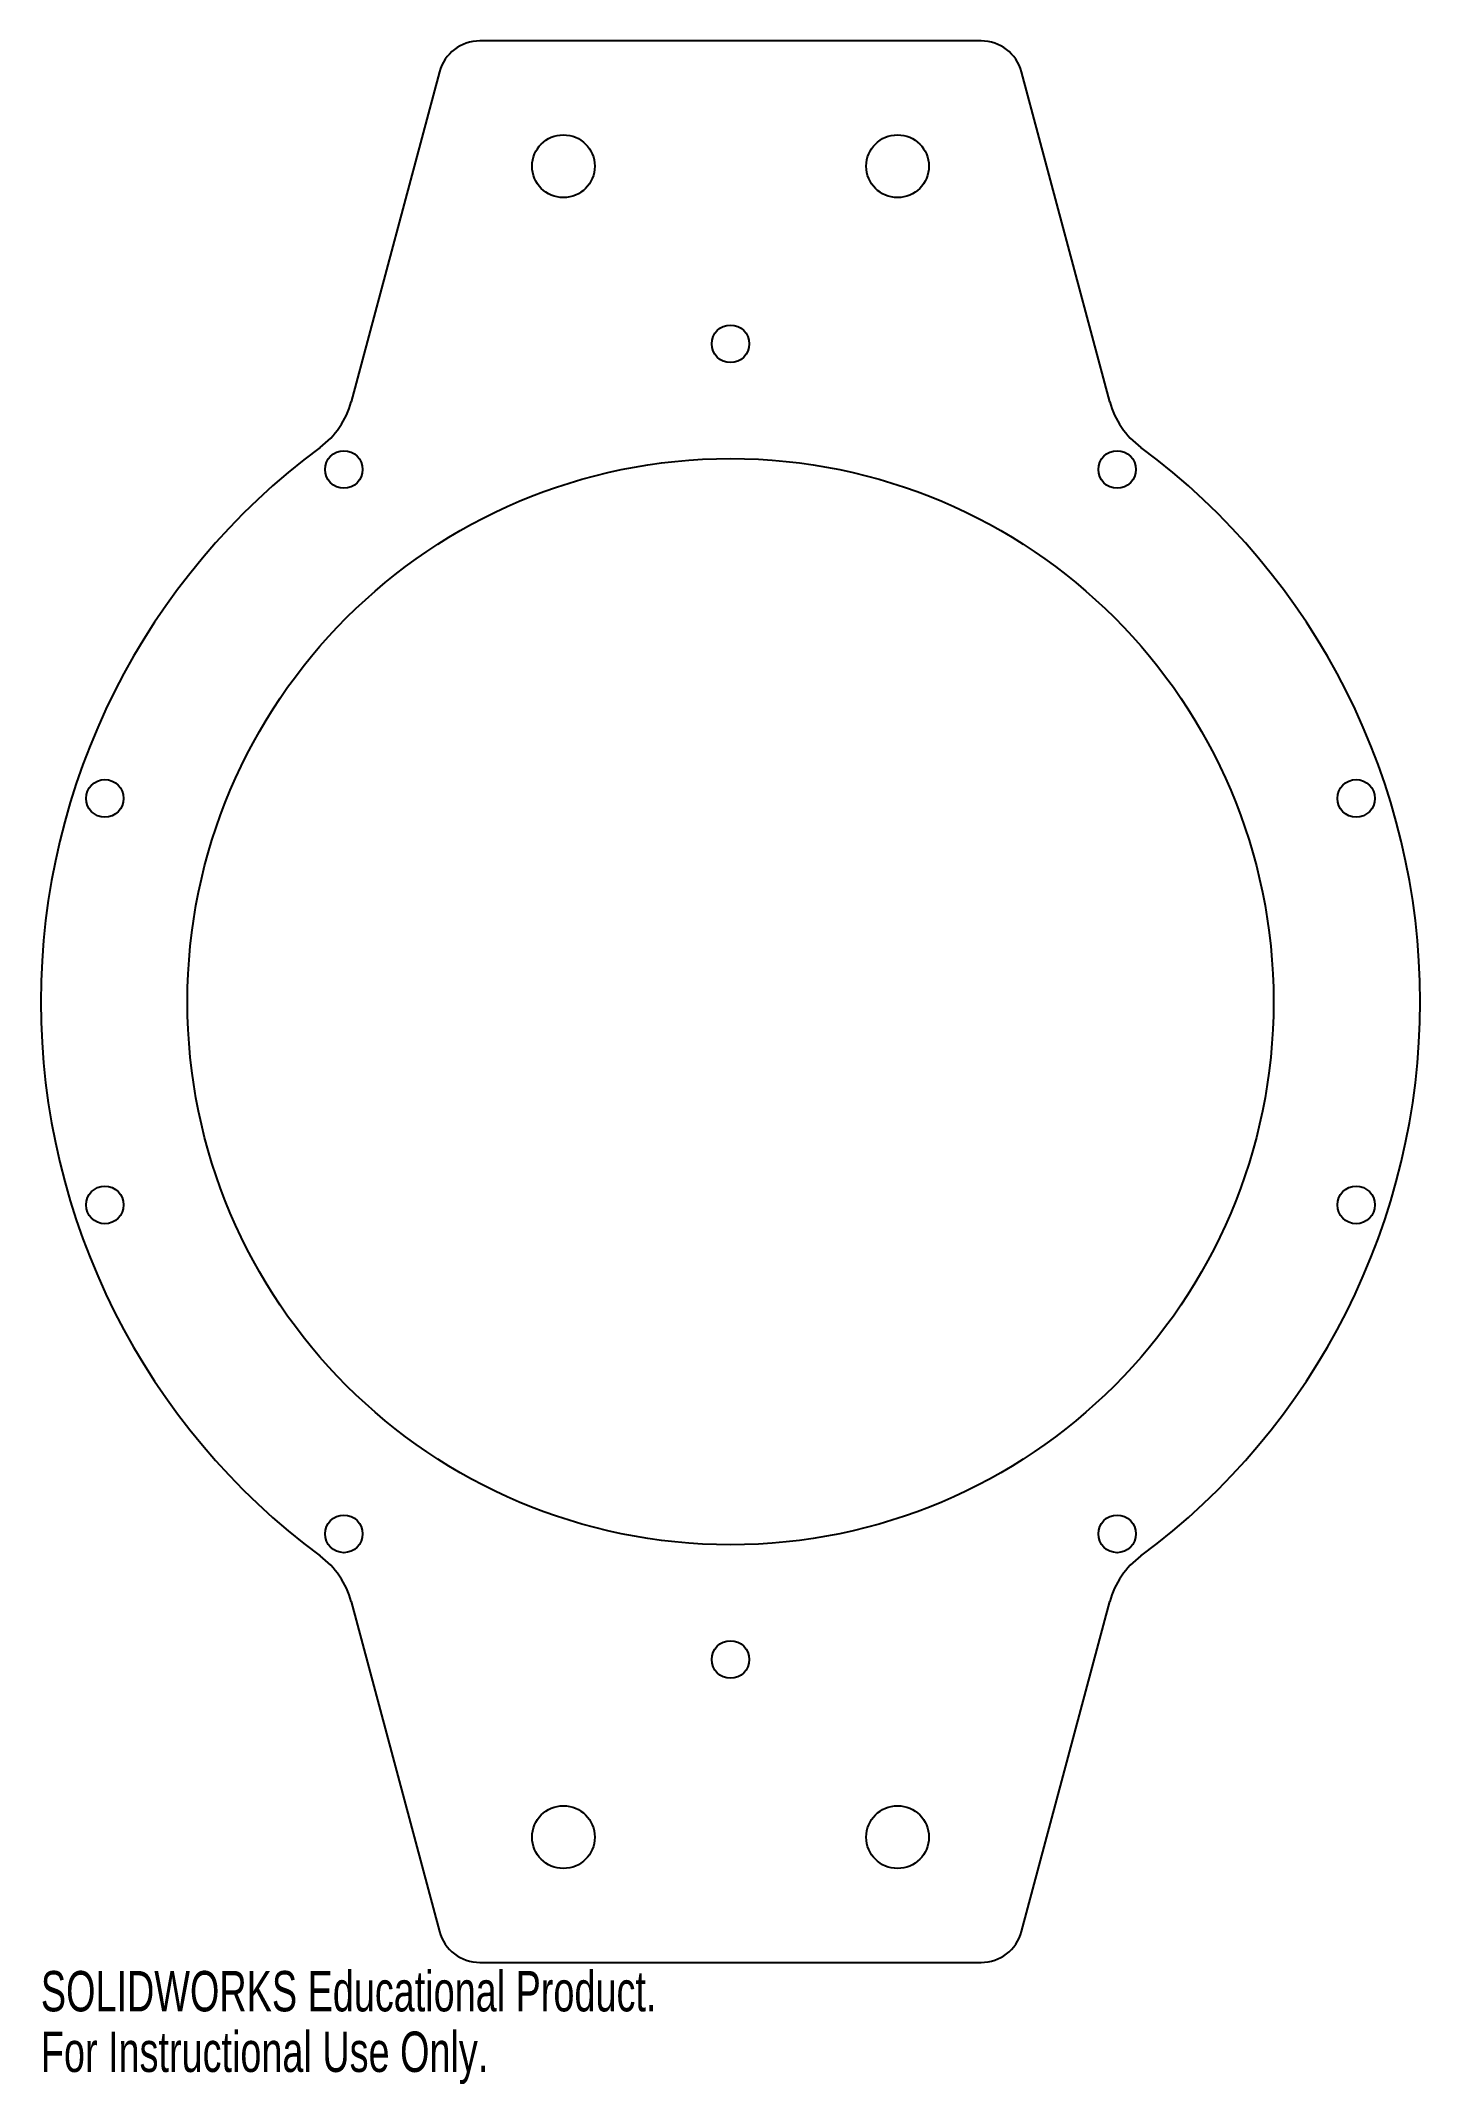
# Model space of a CAD drawing. Header units: millimetres. Extents: x -83 to 83, y -130 to 115.
import ezdxf

# ---------------------------------------------------------------- set-up
doc = ezdxf.new("R2010")
doc.units = ezdxf.units.MM
doc.styles.add('SLDTEXTSTYLE0', font='TXT', dxfattribs={"width": 0.7})

msp = doc.modelspace()

# ---------------------------------------------------------------- linework, layer by layer
at = {"color": 7, "linetype": 'Continuous', "lineweight": 25}
for p, q in [((30, 115), (-30, 115)), ((-34.83, 111.29), (-45.41, 71.79)), ((45.41, 71.79), (34.83, 111.29)), ((-45.41, -71.79), (-34.83, -111.29)), ((34.83, -111.29), (45.41, -71.79)), ((-30, -115), (30, -115))]:
    msp.add_line(p, q, dxfattribs=at)
for centre, radius in [((-20, 100), 3.75), ((20, 100), 3.75), ((0, 78.74), 2.25), ((0, 0), 65), ((-46.28, 63.7), 2.25), ((46.28, 63.7), 2.25), ((-74.89, 24.33), 2.25), ((74.89, 24.33), 2.25), ((-74.89, -24.33), 2.25), ((74.89, -24.33), 2.25), ((-46.28, -63.7), 2.25), ((46.28, -63.7), 2.25), ((0, -78.74), 2.25), ((-20, -100), 3.75), ((20, -100), 3.75)]:
    msp.add_circle(centre, radius, dxfattribs=at)
for centre, radius, start, end in [((-30, 110), 5, 90, 165), ((30, 110), 5, 15, 90), ((-55.07, 74.38), 10, 306.5174, 345), ((55.07, 74.38), 10, 195, 233.4826), ((0, 0), 82.55, 126.5174, 233.4826), ((0, 0), 82.55, 306.5174, 53.4826), ((-55.07, -74.38), 10, 15, 53.4826), ((55.07, -74.38), 10, 126.5174, 165), ((-30, -110), 5, 195, 270), ((30, -110), 5, 270, 345)]:
    msp.add_arc(centre, radius, start, end, dxfattribs=at)

# ---------------------------------------------------------------- texts
at = {"color": 7, "linetype": 'Continuous', "char_height": 4.8336, "attachment_point": 1, "style": 'SLDTEXTSTYLE0'}
for s, insert in [('SOLIDWORKS Educational Product.', (-82.55, -116.02)), ('For Instructional Use Only.', (-82.55, -123.27))]:
    msp.add_mtext(s, dxfattribs=dict(at, insert=insert))

doc.saveas('drawing.dxf')
